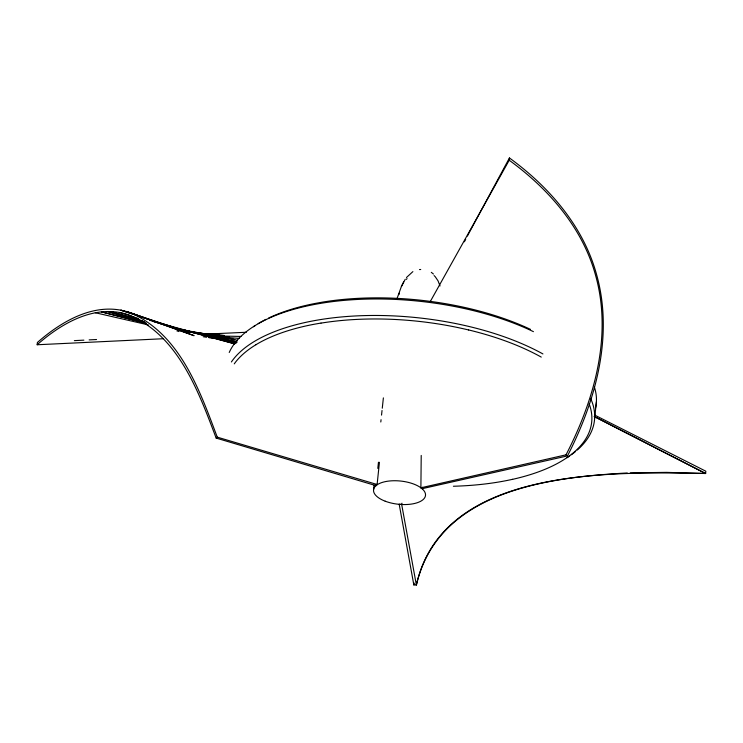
<?xml version="1.0" encoding="UTF-8"?>
<svg xmlns="http://www.w3.org/2000/svg" width="743" height="743" viewBox="0 0 743 743"><rect width="100%" height="100%" fill="white"/><g stroke="black" fill="none" stroke-linecap="round" stroke-linejoin="round"><path stroke-width="1.11" d="M469.585 231.937L509.438 157.962C548.928 186.707 583.041 225.9 596.35 273.73C613.941 335.26 595.849 400.579 567.485 455.896L422.358 488.643L422.368 487.297M422.358 488.643L420.891 487.798L421.216 455.44M379.441 462.285L377.11 484.492L376.004 485.653L216.167 438.091C198.585 391.719 178.608 336.245 129.523 315.181C95.977 303.116 61.688 323.029 37.15 344.761L37.391 342.477C61.808 321.05 95.364 301.286 128.79 312.218M376.004 485.653L376.134 484.417M377.815 468.387L378.466 462.22M430.299 301.509L509.196 160.237L509.438 157.962M373.562 489.739L374.054 485.142M380.806 421.996L381.048 419.702M381.54 415.105L382.032 410.517M382.274 408.223L383.379 397.886M594.641 418.263L596.406 401.777M627.287 472.966C547.182 477.331 438.314 491.216 416.377 585.038L401.684 504.506L399.177 504.163L413.832 584.917L416.377 585.038C442.735 466.4 612.761 471.954 705.609 473.505L705.85 471.22L594.948 415.216M401.684 504.506L401.963 503.187M413.832 584.917L414.222 583.106M396.948 298.788L401.387 286.538L405.269 279.229M398.88 294.665L399.409 293.206M401.387 286.538L403.681 281.894M420.891 487.798L566.027 454.827C594.14 400.328 612.669 335.994 595.533 275.17C582.475 227.599 548.436 188.741 509.196 160.237M467.421 236.042L469.149 232.754M464.384 241.791L465.685 239.33M406.43 279.368L407.053 278.569M406.458 277.52L412.876 271.622M216.167 438.091L217.262 437.144L377.11 484.492M320.985 323.056L313.24 324.431A183.428 81.841 6.1 0 0 255.926 344.724M419.479 269.579L420.724 269.495M74.365 340.628L83.875 340.155M89.151 339.885L96.544 339.523M37.15 344.761L163.042 338.743M208.384 334.016L246.332 332.26M630.305 472.854L666.517 472.372L705.609 473.505L594.484 416.563M200.833 333.783L214.718 333.709M223.532 336.077L240.936 336.44M201.186 333.57L219.519 334.387M206.062 334.508L209.517 334.703M211.82 334.833L224.479 335.539L196.867 332.938M226.736 337.489L239.422 338.39M210.195 335.121L229.596 337.248L193.254 332.075M232.42 339.635L236.998 340.173M188.713 331.434L190.988 331.749M212.294 335.92L234.89 339.607L179.184 329.158M203.155 336.7L206.554 337.266M208.82 337.647L212.219 338.214M233.739 341.799L236.005 342.179M184.812 330.746L236.952 342.031M237.008 342.012L173.333 327.709L235.28 342.774M95.318 312.747L148.303 324.905M236.404 343.015L175.58 327.979L234.825 343.87L150.17 320.437M146.26 323.251L101.364 311.856L145.981 323.298M144.086 321.654L107.494 311.503L144.318 321.923M142.656 320.902L110.596 311.54L142.507 321.143M153.597 321.617L184.738 330.83L120.793 310.165L131.687 313.787M119.994 312.589L138.579 318.561M176.834 330.849L179.026 331.554M134.957 314.874L189.4 332.985L127.183 311.716L194.09 335.678L130.387 312.766C179.927 334.081 199.672 390.326 217.262 437.144M594.131 416.535L705.609 473.505M431.302 272.347L433.438 274.028M566.027 454.827L567.485 455.896M434.098 275.579L434.636 276.071M435.166 276.6L438.045 280.873L440.032 285.953M594.354 387.001A186.159 83.058 6.1 0 1 595.505 408.093M229.225 352.479A186.159 83.058 6.1 0 1 351.225 299.828A186.159 83.058 6.1 0 1 533.437 331.657M590.536 398.276A186.159 83.058 6.1 0 1 577.283 450.044M575.63 451.447A186.159 83.058 6.1 0 1 571.395 454.735M569.695 455.933A186.159 83.058 6.1 0 1 567.058 457.697M231.398 361.962A186.159 83.058 6.1 0 1 542.919 353.937M258.174 323.669A183.428 81.841 6.1 0 1 265.92 319.379M268.678 318.023A183.428 81.841 6.1 0 1 315.496 303.385L323.242 302.002A183.502 81.879 6.1 0 1 470.811 308.874A184.385 82.269 6.1 0 1 511.026 321.143A182.304 81.34 6.1 0 1 530.502 329.372M253.484 326.716A184.403 82.278 6.1 0 1 255.323 325.48M589.143 403.839A183.484 81.869 6.1 0 1 581.945 444.184A184.375 82.269 6.1 0 1 562.349 460.623A182.304 81.34 6.1 0 1 546.077 468.87A184.357 82.259 6.1 0 1 512.559 479.346M512.624 479.3A183.484 81.869 6.1 0 1 453.397 486.247M321.087 323.112A183.484 81.869 6.1 0 1 468.629 329.976M255.936 344.724A184.403 82.278 6.1 0 0 236.311 361.154A183.484 81.869 6.1 0 0 234.268 363.866M541.257 357.095A184.357 82.259 6.1 0 0 530.177 351.355A182.304 81.34 6.1 0 0 508.779 342.198A184.385 82.269 6.1 0 0 468.564 329.929M385.208 501.2A26.126 11.656 6.1 0 0 425.488 495.562A26.126 11.656 6.1 0 0 387.883 481.185A26.126 11.656 6.1 0 0 385.208 501.2"/></g></svg>
